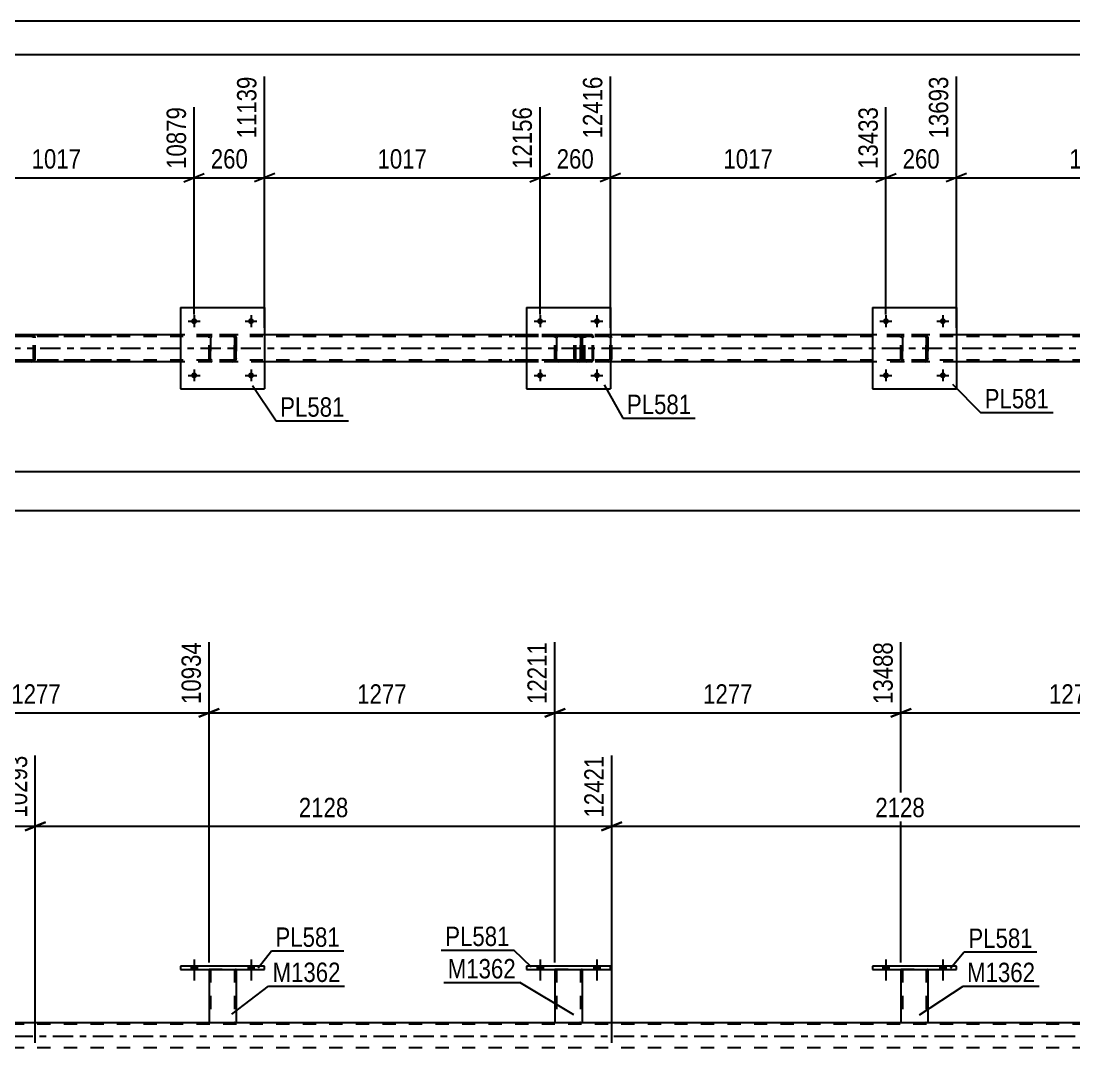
# Model space of a CAD drawing. Header units: millimetres. Extents: x 0 to 841, y 0 to 594.
# Drawn here: x 459.7 to 615.1, y 442.4 to 594 of the extents above; entities that cross this region are included whole.
import ezdxf

# ---------------------------------------------------------------- set-up
doc = ezdxf.new("R2010")
doc.units = ezdxf.units.MM
doc.linetypes.add('DXK_LINE_DOT2', pattern=[3.9198, 1.9599, -1.9599])
doc.linetypes.add('DXK_LINE_DOT3', pattern=[5.9187, 2.979, -0.9799, 0.9799, -0.9799])
doc.styles.add('Arial Narrow', font='ARIALN.TTF', dxfattribs={"height": 0.2})

# ---------------------------------------------------------------- blocks, each defined once
blk = doc.blocks.new('Unknown-103655217-1133 - 12577')
at = {"color": 5, "linetype": 'Continuous'}
for p, q in [((841, 594), (0, 594)), ((836, 589), (5, 589))]:
    blk.add_line(p, q, dxfattribs=at)
blk = doc.blocks.new('Bolt-103655217-2986 - 2877')
at = {"linetype": 'Continuous'}
for points in [[(485.65, 549.69, -1), (484.77, 549.69, -1)], [(494.05, 549.69, -1), (493.17, 549.69, -1)]]:
    blk.add_hatch(color=1, dxfattribs=at).paths.add_polyline_path(points)
at = {"color": 1, "linetype": 'Continuous'}
for p, q in [((485.21, 550.57), (485.21, 548.81)), ((493.61, 550.57), (493.61, 548.81)), ((484.33, 549.69), (486.09, 549.69)), ((492.73, 549.69), (494.49, 549.69))]:
    blk.add_line(p, q, dxfattribs=at)
blk = doc.blocks.new('Part-103655217-2922 - 2877')
at = {"color": 7, "linetype": 'DXK_LINE_DOT2'}
for p, q in [((542.67, 547.4), (542.63, 547.21)), ((542.89, 547.21), (542.91, 547.3)), ((542.91, 547.3), (542.97, 547.38)), ((543.15, 547.69), (542.95, 547.66)), ((542.97, 547.38), (543.05, 547.43)), ((543.05, 547.43), (543.15, 547.45)), ((558.14, 547.69), (543.15, 547.69)), ((558.14, 547.45), (543.15, 547.45)), ((546.58, 547.66), (546.38, 547.69)), ((546.38, 547.45), (546.48, 547.43)), ((546.48, 547.43), (546.56, 547.38)), ((546.56, 547.38), (546.62, 547.3)), ((546.62, 547.3), (546.64, 547.21)), ((546.86, 547.38), (546.85, 547.4)), ((546.89, 547.21), (546.86, 547.38)), ((542.63, 544.17), (542.63, 547.21)), ((542.89, 544.17), (542.89, 547.21)), ((546.64, 544.17), (546.64, 547.21)), ((546.89, 544.17), (546.89, 547.21)), ((542.63, 544.17), (542.67, 543.99)), ((542.91, 544.08), (542.89, 544.17)), ((542.97, 544), (542.91, 544.08)), ((542.95, 543.73), (543.15, 543.69)), ((543.05, 543.95), (542.97, 544)), ((543.15, 543.93), (543.05, 543.95)), ((558.14, 543.93), (543.15, 543.93)), ((558.14, 543.69), (543.15, 543.69)), ((546.48, 543.95), (546.38, 543.93)), ((546.38, 543.69), (546.58, 543.73)), ((546.56, 544), (546.48, 543.95)), ((546.62, 544.08), (546.56, 544)), ((546.64, 544.17), (546.62, 544.08)), ((546.85, 543.99), (546.89, 544.17))]:
    blk.add_line(p, q, dxfattribs=at)
for centre, start, end in [((543.13, 547.19), 110.7583, 155.68), ((546.4, 547.19), 24.32, 69.2417), ((543.13, 544.19), 204.32, 249.2417), ((546.4, 544.19), 290.7583, 335.68)]:
    blk.add_arc(centre, 0.496, start, end, dxfattribs=at)
blk = doc.blocks.new('Part-103655217-3042 - 2877')
at = {"color": 7, "linetype": 'DXK_LINE_DOT2'}
for p, q in [((589.57, 547.21), (589.61, 547.4)), ((589.61, 547.4), (589.57, 547.21)), ((589.81, 547.21), (589.83, 547.3)), ((589.81, 547.21), (589.83, 547.3)), ((589.88, 547.38), (589.83, 547.3)), ((589.87, 547.66), (590.05, 547.69)), ((590.05, 547.69), (589.87, 547.66)), ((589.96, 547.43), (589.88, 547.38)), ((590.05, 547.45), (589.96, 547.43)), ((593.09, 547.69), (590.05, 547.69)), ((593.09, 547.45), (590.05, 547.45)), ((593.09, 547.69), (593.27, 547.66)), ((593.27, 547.66), (593.09, 547.69)), ((593.18, 547.43), (593.09, 547.45)), ((593.26, 547.38), (593.18, 547.43)), ((593.26, 547.38), (593.31, 547.3)), ((593.31, 547.3), (593.33, 547.21)), ((593.33, 547.21), (593.31, 547.3)), ((593.53, 547.4), (593.57, 547.21)), ((593.57, 547.21), (593.53, 547.4)), ((589.57, 544.17), (589.57, 547.21)), ((589.57, 547.21), (589.57, 547.21)), ((589.57, 544.17), (589.57, 547.21)), ((589.81, 544.17), (589.81, 547.21)), ((589.81, 547.21), (589.81, 547.21)), ((589.81, 547.21), (589.81, 544.17)), ((593.33, 544.17), (593.33, 547.21)), ((593.33, 547.21), (593.33, 547.21)), ((593.33, 547.21), (593.33, 544.17)), ((593.57, 544.17), (593.57, 547.21)), ((593.57, 547.21), (593.57, 547.21)), ((593.57, 547.21), (593.57, 544.17)), ((589.57, 544.17), (589.57, 544.17)), ((589.61, 543.99), (589.57, 544.17)), ((589.57, 544.17), (589.61, 543.99)), ((589.81, 544.17), (589.81, 544.17)), ((589.83, 544.08), (589.81, 544.17)), ((589.83, 544.08), (589.81, 544.17)), ((589.88, 544), (589.83, 544.08)), ((590.05, 543.69), (589.87, 543.73)), ((589.87, 543.73), (590.05, 543.69)), ((589.96, 543.95), (589.88, 544)), ((590.05, 543.93), (589.96, 543.95)), ((593.09, 543.93), (590.05, 543.93)), ((593.09, 543.69), (590.05, 543.69)), ((593.18, 543.95), (593.09, 543.93)), ((593.27, 543.73), (593.09, 543.69)), ((593.09, 543.69), (593.27, 543.73)), ((593.26, 544), (593.18, 543.95)), ((593.31, 544.08), (593.26, 544)), ((593.33, 544.17), (593.31, 544.08)), ((593.31, 544.08), (593.33, 544.17)), ((593.33, 544.17), (593.33, 544.17)), ((593.57, 544.17), (593.53, 543.99)), ((593.53, 543.99), (593.57, 544.17)), ((593.57, 544.17), (593.57, 544.17))]:
    blk.add_line(p, q, dxfattribs=at)
at = {"color": 7, "linetype": 'DXK_LINE_DOT3'}
blk.add_line((591.57, 545.69), (591.57, 545.69), dxfattribs=at)
at = {"color": 7, "linetype": 'DXK_LINE_DOT2'}
for centre, start, end in [((590.05, 547.21), 112.5, 157.5), ((590.05, 547.21), 112.5, 157.5), ((593.09, 547.21), 22.5, 67.5), ((593.09, 547.21), 22.5, 67.5), ((590.05, 544.17), 202.5, 247.5), ((590.05, 544.17), 202.5, 247.5), ((593.09, 544.17), 292.5, 337.5), ((593.09, 544.17), 292.5, 337.5)]:
    blk.add_arc(centre, 0.48, start, end, dxfattribs=at)
blk = doc.blocks.new('Part-103655217-2914 - 2877')
at = {"color": 7, "linetype": 'DXK_LINE_DOT2'}
for p, q in [((750.16, 547.45), (107.37, 547.45)), ((750.16, 547.69), (125.65, 547.69)), ((495.61, 547.69), (483.21, 547.69)), ((546.69, 547.69), (534.29, 547.69)), ((597.77, 547.69), (585.37, 547.69)), ((750.16, 543.93), (107.37, 543.93)), ((495.61, 543.69), (483.21, 543.69)), ((546.69, 543.69), (534.29, 543.69)), ((597.77, 543.69), (585.37, 543.69))]:
    blk.add_line(p, q, dxfattribs=at)
at = {"color": 2, "linetype": 'Continuous'}
for p, q in [((483.21, 547.69), (444.53, 547.69)), ((534.29, 547.69), (495.61, 547.69)), ((585.37, 547.69), (546.69, 547.69)), ((636.45, 547.69), (597.77, 547.69)), ((483.21, 543.69), (444.53, 543.69)), ((534.29, 543.69), (495.61, 543.69)), ((585.37, 543.69), (546.69, 543.69)), ((636.45, 543.69), (597.77, 543.69))]:
    blk.add_line(p, q, dxfattribs=at)
at = {"color": 7, "linetype": 'DXK_LINE_DOT3'}
blk.add_line((107.37, 545.69), (750.16, 545.69), dxfattribs=at)
blk = doc.blocks.new('Part-103655217-2916 - 2877')
at = {"color": 7, "linetype": 'DXK_LINE_DOT2'}
for p, q in [((457.54, 547.38), (457.5, 547.21)), ((457.54, 547.4), (457.54, 547.38)), ((457.76, 547.21), (457.78, 547.3)), ((457.78, 547.3), (457.83, 547.38)), ((458.01, 547.69), (457.82, 547.66)), ((457.83, 547.38), (457.91, 547.43)), ((457.91, 547.43), (458.01, 547.45)), ((473, 547.69), (458.01, 547.69)), ((473, 547.45), (458.01, 547.45)), ((461.44, 547.66), (461.25, 547.69)), ((461.25, 547.45), (461.34, 547.43)), ((461.34, 547.43), (461.43, 547.38)), ((461.43, 547.38), (461.48, 547.3)), ((461.48, 547.3), (461.5, 547.21)), ((461.72, 547.38), (461.72, 547.4)), ((461.76, 547.21), (461.72, 547.38)), ((457.5, 544.17), (457.5, 547.21)), ((457.76, 544.17), (457.76, 547.21)), ((461.5, 544.17), (461.5, 547.21)), ((461.76, 544.17), (461.76, 547.21)), ((457.5, 544.17), (457.54, 543.99)), ((457.78, 544.08), (457.76, 544.17)), ((457.83, 544), (457.78, 544.08)), ((457.82, 543.73), (458.01, 543.69)), ((457.91, 543.95), (457.83, 544)), ((458.01, 543.93), (457.91, 543.95)), ((473, 543.93), (458.01, 543.93)), ((473, 543.69), (458.01, 543.69)), ((461.34, 543.95), (461.25, 543.93)), ((461.25, 543.69), (461.44, 543.73)), ((461.43, 544), (461.34, 543.95)), ((461.48, 544.08), (461.43, 544)), ((461.5, 544.17), (461.48, 544.08)), ((461.72, 543.99), (461.76, 544.17))]:
    blk.add_line(p, q, dxfattribs=at)
for centre, start, end in [((457.99, 547.19), 110.7583, 155.68), ((461.27, 547.19), 24.32, 69.2417), ((457.99, 544.19), 204.32, 249.2417), ((461.27, 544.19), 290.7583, 335.68)]:
    blk.add_arc(centre, 0.496, start, end, dxfattribs=at)
blk = doc.blocks.new('Part-103655217-2933 - 2877')
at = {"color": 7, "linetype": 'DXK_LINE_DOT2'}
for p, q in [((543.91, 547.69), (531.75, 547.69)), ((543.91, 547.45), (531.75, 547.45)), ((541.36, 547.4), (541.32, 547.21)), ((541.57, 547.21), (541.59, 547.3)), ((541.59, 547.3), (541.64, 547.38)), ((541.82, 547.69), (541.63, 547.66)), ((541.64, 547.38), (541.72, 547.43)), ((541.72, 547.43), (541.82, 547.45)), ((542.63, 547.45), (542.63, 547.69)), ((544.01, 547.66), (543.91, 547.69)), ((543.91, 547.45), (543.96, 547.43)), ((543.96, 547.43), (544.01, 547.38)), ((544.1, 547.55), (544.01, 547.66)), ((544.01, 547.38), (544.04, 547.3)), ((544.04, 547.3), (544.05, 547.21)), ((544.16, 547.4), (544.1, 547.55)), ((544.18, 547.21), (544.16, 547.4)), ((541.32, 544.17), (541.32, 547.21)), ((541.57, 544.17), (541.57, 547.21)), ((544.05, 544.17), (544.05, 547.21)), ((544.18, 544.17), (544.18, 547.21)), ((543.91, 543.93), (531.75, 543.93)), ((543.91, 543.69), (531.75, 543.69)), ((541.32, 544.17), (541.36, 543.99)), ((541.59, 544.08), (541.57, 544.17)), ((541.64, 544), (541.59, 544.08)), ((541.63, 543.73), (541.82, 543.69)), ((541.72, 543.95), (541.64, 544)), ((541.82, 543.93), (541.72, 543.95)), ((542.63, 543.69), (542.63, 543.93)), ((543.96, 543.95), (543.91, 543.93)), ((543.91, 543.69), (544.01, 543.73)), ((544.01, 544), (543.96, 543.95)), ((544.04, 544.08), (544.01, 544)), ((544.01, 543.73), (544.1, 543.83)), ((544.05, 544.17), (544.04, 544.08)), ((544.1, 543.83), (544.16, 543.99)), ((544.16, 543.99), (544.18, 544.17))]:
    blk.add_line(p, q, dxfattribs=at)
for centre, start, end in [((541.81, 547.2), 111.1941, 156.1506), ((541.81, 544.19), 203.8494, 248.8059)]:
    blk.add_arc(centre, 0.492, start, end, dxfattribs=at)
blk = doc.blocks.new('Bolt-103655217-2987 - 2877')
at = {"linetype": 'Continuous'}
for points in [[(485.65, 541.69, -1), (484.77, 541.69, -1)], [(494.05, 541.69, -1), (493.17, 541.69, -1)]]:
    blk.add_hatch(color=1, dxfattribs=at).paths.add_polyline_path(points)
at = {"color": 1, "linetype": 'Continuous'}
for p, q in [((484.33, 541.69), (486.09, 541.69)), ((485.21, 542.57), (485.21, 540.81)), ((492.73, 541.69), (494.49, 541.69)), ((493.61, 542.57), (493.61, 540.81))]:
    blk.add_line(p, q, dxfattribs=at)
blk = doc.blocks.new('Part-103655217-3010 - 2877')
at = {"color": 2, "linetype": 'Continuous'}
for p, q in [((534.29, 551.69), (534.29, 539.69)), ((534.29, 551.69), (546.69, 551.69)), ((546.69, 551.69), (546.69, 539.69)), ((534.29, 539.69), (546.69, 539.69))]:
    blk.add_line(p, q, dxfattribs=at)
blk = doc.blocks.new('Part-103655217-3011 - 2877')
at = {"color": 7, "linetype": 'DXK_LINE_DOT2'}
for p, q in [((538.49, 547.21), (538.53, 547.4)), ((538.53, 547.4), (538.49, 547.21)), ((538.73, 547.21), (538.75, 547.3)), ((538.73, 547.21), (538.75, 547.3)), ((538.8, 547.38), (538.75, 547.3)), ((538.79, 547.66), (538.97, 547.69)), ((538.97, 547.69), (538.79, 547.66)), ((538.88, 547.43), (538.8, 547.38)), ((538.97, 547.45), (538.88, 547.43)), ((542.01, 547.69), (538.97, 547.69)), ((542.01, 547.45), (538.97, 547.45)), ((542.01, 547.69), (542.19, 547.66)), ((542.19, 547.66), (542.01, 547.69)), ((542.1, 547.43), (542.01, 547.45)), ((542.18, 547.38), (542.1, 547.43)), ((542.18, 547.38), (542.23, 547.3)), ((542.23, 547.3), (542.25, 547.21)), ((542.25, 547.21), (542.23, 547.3)), ((542.45, 547.4), (542.49, 547.21)), ((542.49, 547.21), (542.45, 547.4)), ((538.49, 544.17), (538.49, 547.21)), ((538.49, 547.21), (538.49, 547.21)), ((538.49, 544.17), (538.49, 547.21)), ((538.73, 544.17), (538.73, 547.21)), ((538.73, 547.21), (538.73, 547.21)), ((538.73, 547.21), (538.73, 544.17)), ((542.25, 544.17), (542.25, 547.21)), ((542.25, 547.21), (542.25, 547.21)), ((542.25, 547.21), (542.25, 544.17)), ((542.49, 544.17), (542.49, 547.21)), ((542.49, 547.21), (542.49, 547.21)), ((542.49, 547.21), (542.49, 544.17)), ((538.49, 544.17), (538.49, 544.17)), ((538.53, 543.99), (538.49, 544.17)), ((538.49, 544.17), (538.53, 543.99)), ((538.73, 544.17), (538.73, 544.17)), ((538.75, 544.08), (538.73, 544.17)), ((538.75, 544.08), (538.73, 544.17)), ((538.8, 544), (538.75, 544.08)), ((538.97, 543.69), (538.79, 543.73)), ((538.79, 543.73), (538.97, 543.69)), ((538.88, 543.95), (538.8, 544)), ((538.97, 543.93), (538.88, 543.95)), ((542.01, 543.93), (538.97, 543.93)), ((542.01, 543.69), (538.97, 543.69)), ((542.1, 543.95), (542.01, 543.93)), ((542.19, 543.73), (542.01, 543.69)), ((542.01, 543.69), (542.19, 543.73)), ((542.18, 544), (542.1, 543.95)), ((542.23, 544.08), (542.18, 544)), ((542.25, 544.17), (542.23, 544.08)), ((542.23, 544.08), (542.25, 544.17)), ((542.25, 544.17), (542.25, 544.17)), ((542.49, 544.17), (542.45, 543.99)), ((542.45, 543.99), (542.49, 544.17)), ((542.49, 544.17), (542.49, 544.17))]:
    blk.add_line(p, q, dxfattribs=at)
at = {"color": 7, "linetype": 'DXK_LINE_DOT3'}
blk.add_line((540.49, 545.69), (540.49, 545.69), dxfattribs=at)
at = {"color": 7, "linetype": 'DXK_LINE_DOT2'}
for centre, start, end in [((538.97, 547.21), 112.5, 157.5), ((538.97, 547.21), 112.5, 157.5), ((542.01, 547.21), 22.5, 67.5), ((542.01, 547.21), 22.5, 67.5), ((538.97, 544.17), 202.5, 247.5), ((538.97, 544.17), 202.5, 247.5), ((542.01, 544.17), 292.5, 337.5), ((542.01, 544.17), 292.5, 337.5)]:
    blk.add_arc(centre, 0.48, start, end, dxfattribs=at)
blk = doc.blocks.new('Part-103655217-3016 - 2877')
at = {"color": 2, "linetype": 'Continuous'}
for p, q in [((483.21, 551.69), (483.21, 539.69)), ((483.21, 551.69), (495.61, 551.69)), ((495.61, 551.69), (495.61, 539.69)), ((483.21, 539.69), (495.61, 539.69))]:
    blk.add_line(p, q, dxfattribs=at)
blk = doc.blocks.new('Part-103655217-3017 - 2877')
at = {"color": 7, "linetype": 'DXK_LINE_DOT2'}
for p, q in [((487.41, 547.21), (487.45, 547.4)), ((487.45, 547.4), (487.41, 547.21)), ((487.65, 547.21), (487.67, 547.3)), ((487.65, 547.21), (487.67, 547.3)), ((487.72, 547.38), (487.67, 547.3)), ((487.71, 547.66), (487.89, 547.69)), ((487.89, 547.69), (487.71, 547.66)), ((487.8, 547.43), (487.72, 547.38)), ((487.89, 547.45), (487.8, 547.43)), ((490.93, 547.69), (487.89, 547.69)), ((490.93, 547.45), (487.89, 547.45)), ((490.93, 547.69), (491.11, 547.66)), ((491.11, 547.66), (490.93, 547.69)), ((491.02, 547.43), (490.93, 547.45)), ((491.1, 547.38), (491.02, 547.43)), ((491.1, 547.38), (491.15, 547.3)), ((491.15, 547.3), (491.17, 547.21)), ((491.17, 547.21), (491.15, 547.3)), ((491.37, 547.4), (491.41, 547.21)), ((491.41, 547.21), (491.37, 547.4)), ((487.41, 544.17), (487.41, 547.21)), ((487.41, 547.21), (487.41, 547.21)), ((487.41, 544.17), (487.41, 547.21)), ((487.65, 544.17), (487.65, 547.21)), ((487.65, 547.21), (487.65, 547.21)), ((487.65, 547.21), (487.65, 544.17)), ((491.17, 544.17), (491.17, 547.21)), ((491.17, 547.21), (491.17, 547.21)), ((491.17, 547.21), (491.17, 544.17)), ((491.41, 544.17), (491.41, 547.21)), ((491.41, 547.21), (491.41, 547.21)), ((491.41, 547.21), (491.41, 544.17)), ((487.41, 544.17), (487.41, 544.17)), ((487.45, 543.99), (487.41, 544.17)), ((487.41, 544.17), (487.45, 543.99)), ((487.65, 544.17), (487.65, 544.17)), ((487.67, 544.08), (487.65, 544.17)), ((487.67, 544.08), (487.65, 544.17)), ((487.72, 544), (487.67, 544.08)), ((487.89, 543.69), (487.71, 543.73)), ((487.71, 543.73), (487.89, 543.69)), ((487.8, 543.95), (487.72, 544)), ((487.89, 543.93), (487.8, 543.95)), ((490.93, 543.93), (487.89, 543.93)), ((490.93, 543.69), (487.89, 543.69)), ((491.02, 543.95), (490.93, 543.93)), ((491.11, 543.73), (490.93, 543.69)), ((490.93, 543.69), (491.11, 543.73)), ((491.1, 544), (491.02, 543.95)), ((491.15, 544.08), (491.1, 544)), ((491.17, 544.17), (491.15, 544.08)), ((491.15, 544.08), (491.17, 544.17)), ((491.17, 544.17), (491.17, 544.17)), ((491.41, 544.17), (491.37, 543.99)), ((491.37, 543.99), (491.41, 544.17)), ((491.41, 544.17), (491.41, 544.17))]:
    blk.add_line(p, q, dxfattribs=at)
at = {"color": 7, "linetype": 'DXK_LINE_DOT3'}
blk.add_line((489.41, 545.69), (489.41, 545.69), dxfattribs=at)
at = {"color": 7, "linetype": 'DXK_LINE_DOT2'}
for centre, start, end in [((487.89, 547.21), 112.5, 157.5), ((487.89, 547.21), 112.5, 157.5), ((490.93, 547.21), 22.5, 67.5), ((490.93, 547.21), 22.5, 67.5), ((487.89, 544.17), 202.5, 247.5), ((487.89, 544.17), 202.5, 247.5), ((490.93, 544.17), 292.5, 337.5), ((490.93, 544.17), 292.5, 337.5)]:
    blk.add_arc(centre, 0.48, start, end, dxfattribs=at)
blk = doc.blocks.new('Part-103655217-3041 - 2877')
at = {"color": 2, "linetype": 'Continuous'}
for p, q in [((585.37, 551.69), (585.37, 539.69)), ((585.37, 551.69), (597.77, 551.69)), ((597.77, 551.69), (597.77, 539.69)), ((585.37, 539.69), (597.77, 539.69))]:
    blk.add_line(p, q, dxfattribs=at)
blk = doc.blocks.new('Bolt-103655217-3081 - 2877')
at = {"linetype": 'Continuous'}
for points in [[(587.81, 549.69, -1), (586.93, 549.69, -1)], [(596.21, 549.69, -1), (595.33, 549.69, -1)]]:
    blk.add_hatch(color=1, dxfattribs=at).paths.add_polyline_path(points)
at = {"color": 1, "linetype": 'Continuous'}
for p, q in [((587.37, 550.57), (587.37, 548.81)), ((595.77, 550.57), (595.77, 548.81)), ((586.49, 549.69), (588.25, 549.69)), ((594.89, 549.69), (596.65, 549.69))]:
    blk.add_line(p, q, dxfattribs=at)
blk = doc.blocks.new('Bolt-103655217-3082 - 2877')
at = {"linetype": 'Continuous'}
for points in [[(587.81, 541.69, -1), (586.93, 541.69, -1)], [(596.21, 541.69, -1), (595.33, 541.69, -1)]]:
    blk.add_hatch(color=1, dxfattribs=at).paths.add_polyline_path(points)
at = {"color": 1, "linetype": 'Continuous'}
for p, q in [((586.49, 541.69), (588.25, 541.69)), ((587.37, 542.57), (587.37, 540.81)), ((594.89, 541.69), (596.65, 541.69)), ((595.77, 542.57), (595.77, 540.81))]:
    blk.add_line(p, q, dxfattribs=at)
blk = doc.blocks.new('Bolt-103655217-3083 - 2877')
at = {"linetype": 'Continuous'}
for points in [[(536.73, 549.69, -1), (535.85, 549.69, -1)], [(545.13, 549.69, -1), (544.25, 549.69, -1)]]:
    blk.add_hatch(color=1, dxfattribs=at).paths.add_polyline_path(points)
at = {"color": 1, "linetype": 'Continuous'}
for p, q in [((536.29, 550.57), (536.29, 548.81)), ((544.69, 550.57), (544.69, 548.81)), ((535.41, 549.69), (537.17, 549.69)), ((543.81, 549.69), (545.57, 549.69))]:
    blk.add_line(p, q, dxfattribs=at)
blk = doc.blocks.new('Bolt-103655217-3084 - 2877')
at = {"linetype": 'Continuous'}
for points in [[(536.73, 541.69, -1), (535.85, 541.69, -1)], [(545.13, 541.69, -1), (544.25, 541.69, -1)]]:
    blk.add_hatch(color=1, dxfattribs=at).paths.add_polyline_path(points)
at = {"color": 1, "linetype": 'Continuous'}
for p, q in [((535.41, 541.69), (537.17, 541.69)), ((536.29, 542.57), (536.29, 540.81)), ((543.81, 541.69), (545.57, 541.69)), ((544.69, 542.57), (544.69, 540.81))]:
    blk.add_line(p, q, dxfattribs=at)
blk = doc.blocks.new('Bolt-103655217-3781 - 3748')
at = {"linetype": 'Continuous'}
for points in [[(484.77, 453.99), (485.65, 453.99), (485.65, 454.47), (484.77, 454.47)], [(493.17, 453.99), (494.05, 453.99), (494.05, 454.47), (493.17, 454.47)]]:
    blk.add_hatch(color=1, dxfattribs=at).paths.add_polyline_path(points)
at = {"color": 1, "linetype": 'Continuous'}
for p, q in [((484.77, 454.47), (484.77, 453.99)), ((485.21, 455.47), (485.21, 452.35)), ((485.65, 454.47), (485.65, 453.99)), ((493.17, 454.47), (493.17, 453.99)), ((493.61, 455.47), (493.61, 452.35)), ((494.05, 454.47), (494.05, 453.99))]:
    blk.add_line(p, q, dxfattribs=at)
blk = doc.blocks.new('Bolt-103655217-3762 - 3748')
at = {"linetype": 'Continuous'}
for points in [[(535.85, 453.99), (536.73, 453.99), (536.73, 454.47), (535.85, 454.47)], [(544.25, 453.99), (545.13, 453.99), (545.13, 454.47), (544.25, 454.47)]]:
    blk.add_hatch(color=1, dxfattribs=at).paths.add_polyline_path(points)
at = {"color": 1, "linetype": 'Continuous'}
for p, q in [((535.85, 454.47), (535.85, 453.99)), ((536.29, 455.47), (536.29, 452.35)), ((536.73, 454.47), (536.73, 453.99)), ((544.25, 454.47), (544.25, 453.99)), ((544.69, 455.47), (544.69, 452.35)), ((545.13, 454.47), (545.13, 453.99))]:
    blk.add_line(p, q, dxfattribs=at)
blk = doc.blocks.new('Bolt-103655217-3763 - 3748')
at = {"linetype": 'Continuous'}
for points in [[(586.93, 453.99), (587.81, 453.99), (587.81, 454.47), (586.93, 454.47)], [(595.33, 453.99), (596.21, 453.99), (596.21, 454.47), (595.33, 454.47)]]:
    blk.add_hatch(color=1, dxfattribs=at).paths.add_polyline_path(points)
at = {"color": 1, "linetype": 'Continuous'}
for p, q in [((586.93, 454.47), (586.93, 453.99)), ((587.37, 455.47), (587.37, 452.35)), ((587.81, 454.47), (587.81, 453.99)), ((595.33, 454.47), (595.33, 453.99)), ((595.77, 455.47), (595.77, 452.35)), ((596.21, 454.47), (596.21, 453.99))]:
    blk.add_line(p, q, dxfattribs=at)
blk = doc.blocks.new('Bolt-103655217-3764 - 3748')
at = {"linetype": 'Continuous'}
for points in [[(586.93, 453.99), (587.81, 453.99), (587.81, 454.47), (586.93, 454.47)], [(595.33, 453.99), (596.21, 453.99), (596.21, 454.47), (595.33, 454.47)]]:
    blk.add_hatch(color=1, dxfattribs=at).paths.add_polyline_path(points)
at = {"color": 1, "linetype": 'Continuous'}
for p, q in [((586.93, 454.47), (586.93, 453.99)), ((587.37, 455.47), (587.37, 452.35)), ((587.81, 454.47), (587.81, 453.99)), ((595.33, 454.47), (595.33, 453.99)), ((595.77, 455.47), (595.77, 452.35)), ((596.21, 454.47), (596.21, 453.99))]:
    blk.add_line(p, q, dxfattribs=at)
blk = doc.blocks.new('Part-103655217-3855 - 3748')
at = {"color": 7, "linetype": 'DXK_LINE_DOT2'}
for p, q in [((538.49, 454), (542.49, 454)), ((538.49, 453.99), (538.49, 454)), ((538.49, 454), (538.49, 453.99)), ((538.73, 454), (538.73, 446.15)), ((542.25, 454), (542.25, 446.15)), ((542.49, 454), (542.49, 453.99)), ((542.49, 453.99), (542.49, 454)), ((542.23, 446.15), (542.19, 446.15)), ((542.19, 446.15), (542.23, 446.15)), ((542.25, 446.15), (542.23, 446.15)), ((542.23, 446.15), (542.25, 446.15))]:
    blk.add_line(p, q, dxfattribs=at)
at = {"color": 2, "linetype": 'Continuous'}
for p, q in [((538.49, 453.99), (538.49, 446.15)), ((542.49, 453.99), (542.49, 446.15)), ((538.49, 446.15), (542.49, 446.15))]:
    blk.add_line(p, q, dxfattribs=at)
blk = doc.blocks.new('Bolt-103655217-3782 - 3748')
at = {"linetype": 'Continuous'}
for points in [[(484.77, 453.99), (485.65, 453.99), (485.65, 454.47), (484.77, 454.47)], [(493.17, 453.99), (494.05, 453.99), (494.05, 454.47), (493.17, 454.47)]]:
    blk.add_hatch(color=1, dxfattribs=at).paths.add_polyline_path(points)
at = {"color": 1, "linetype": 'Continuous'}
for p, q in [((484.77, 454.47), (484.77, 453.99)), ((485.21, 455.47), (485.21, 452.35)), ((485.65, 454.47), (485.65, 453.99)), ((493.17, 454.47), (493.17, 453.99)), ((493.61, 455.47), (493.61, 452.35)), ((494.05, 454.47), (494.05, 453.99))]:
    blk.add_line(p, q, dxfattribs=at)
blk = doc.blocks.new('Bolt-103655217-3783 - 3748')
at = {"linetype": 'Continuous'}
for points in [[(535.85, 453.99), (536.73, 453.99), (536.73, 454.47), (535.85, 454.47)], [(544.25, 453.99), (545.13, 453.99), (545.13, 454.47), (544.25, 454.47)]]:
    blk.add_hatch(color=1, dxfattribs=at).paths.add_polyline_path(points)
at = {"color": 1, "linetype": 'Continuous'}
for p, q in [((535.85, 454.47), (535.85, 453.99)), ((536.29, 455.47), (536.29, 452.35)), ((536.73, 454.47), (536.73, 453.99)), ((544.25, 454.47), (544.25, 453.99)), ((544.69, 455.47), (544.69, 452.35)), ((545.13, 454.47), (545.13, 453.99))]:
    blk.add_line(p, q, dxfattribs=at)
blk = doc.blocks.new('Part-103655217-3860 - 3748')
at = {"color": 2, "linetype": 'Continuous'}
for p, q in [((534.29, 454.47), (534.29, 453.99)), ((546.69, 454.47), (534.29, 454.47)), ((546.69, 453.99), (546.69, 454.47)), ((534.29, 453.99), (546.69, 453.99))]:
    blk.add_line(p, q, dxfattribs=at)
blk = doc.blocks.new('Part-103655217-3912 - 3748')
at = {"color": 7, "linetype": 'DXK_LINE_DOT2'}
for p, q in [((487.41, 454), (491.41, 454)), ((487.41, 453.99), (487.41, 454)), ((487.41, 454), (487.41, 453.99)), ((487.65, 454), (487.65, 446.15)), ((491.17, 454), (491.17, 446.15)), ((491.41, 454), (491.41, 453.99)), ((491.41, 453.99), (491.41, 454)), ((491.15, 446.15), (491.11, 446.15)), ((491.11, 446.15), (491.15, 446.15)), ((491.17, 446.15), (491.15, 446.15)), ((491.15, 446.15), (491.17, 446.15))]:
    blk.add_line(p, q, dxfattribs=at)
at = {"color": 2, "linetype": 'Continuous'}
for p, q in [((487.41, 453.99), (487.41, 446.15)), ((491.41, 453.99), (491.41, 446.15)), ((487.41, 446.15), (491.41, 446.15))]:
    blk.add_line(p, q, dxfattribs=at)
blk = doc.blocks.new('Part-103655217-3870 - 3748')
at = {"color": 7, "linetype": 'DXK_LINE_DOT2'}
for p, q in [((589.57, 454), (593.57, 454)), ((589.57, 453.99), (589.57, 454)), ((589.57, 454), (589.57, 453.99)), ((589.81, 454), (589.81, 446.15)), ((593.33, 454), (593.33, 446.15)), ((593.57, 454), (593.57, 453.99)), ((593.57, 453.99), (593.57, 454)), ((593.31, 446.15), (593.27, 446.15)), ((593.27, 446.15), (593.31, 446.15)), ((593.33, 446.15), (593.31, 446.15)), ((593.31, 446.15), (593.33, 446.15))]:
    blk.add_line(p, q, dxfattribs=at)
at = {"color": 2, "linetype": 'Continuous'}
for p, q in [((589.57, 453.99), (589.57, 446.15)), ((593.57, 453.99), (593.57, 446.15)), ((589.57, 446.15), (593.57, 446.15))]:
    blk.add_line(p, q, dxfattribs=at)
blk = doc.blocks.new('Part-103655217-3875 - 3748')
at = {"color": 2, "linetype": 'Continuous'}
for p, q in [((585.37, 454.47), (585.37, 453.99)), ((597.77, 454.47), (585.37, 454.47)), ((597.77, 453.99), (597.77, 454.47)), ((585.37, 453.99), (597.77, 453.99))]:
    blk.add_line(p, q, dxfattribs=at)
blk = doc.blocks.new('Part-103655217-3917 - 3748')
at = {"color": 2, "linetype": 'Continuous'}
for p, q in [((483.21, 454.47), (483.21, 453.99)), ((495.61, 454.47), (483.21, 454.47)), ((495.61, 453.99), (495.61, 454.47)), ((483.21, 453.99), (495.61, 453.99))]:
    blk.add_line(p, q, dxfattribs=at)
blk = doc.blocks.new('Part-103655217-3988 - 3748')
at = {"color": 2, "linetype": 'Continuous'}
blk.add_line((50.04, 446.15), (750.16, 446.15), dxfattribs=at)
at = {"color": 7, "linetype": 'DXK_LINE_DOT2'}
for p, q in [((750.16, 445.91), (50.04, 445.91)), ((750.16, 442.39), (50.04, 442.39))]:
    blk.add_line(p, q, dxfattribs=at)
at = {"color": 7, "linetype": 'DXK_LINE_DOT3'}
blk.add_line((50.04, 444.15), (750.16, 444.15), dxfattribs=at)
blk = doc.blocks.new('StraightDimension-103655217-3286 - 2877')
at = {"color": 7, "linetype": 'Continuous'}
for p, q in [((444.53, 548.69), (444.53, 583.98)), ((485.21, 550.69), (485.21, 581.31)), ((446.03, 571.47), (443.03, 570.27)), ((444.53, 570.87), (485.21, 570.87)), ((483.71, 570.27), (486.71, 571.47))]:
    blk.add_line(p, q, dxfattribs=at)
at = {"color": 0, "linetype": 'Continuous'}
blk.add_wipeout([(484.61, 581.91), (480.41, 581.91), (480.41, 571.57), (484.61, 571.57)], dxfattribs=at)
at = {"color": 0}
blk.add_wipeout([(469.12, 571.62), (469.12, 575.82), (460.61, 575.82), (460.61, 571.62)], dxfattribs=at)
at = {"color": 3, "linetype": 'Continuous', "style": 'Arial Narrow'}
blk.add_text('10879', height=2.863, rotation=90.0002, dxfattribs=at).set_placement((484.01, 572.17))
at = {"color": 3, "style": 'Arial Narrow'}
blk.add_text('1017', height=2.863, dxfattribs=at).set_placement((461.21, 572.22))
blk = doc.blocks.new('StraightDimension-103655217-7975 - 2877')
at = {"color": 7, "linetype": 'Continuous'}
blk.add_line((65.45, 527.51), (750.16, 527.51), dxfattribs=at)
blk = doc.blocks.new('StraightDimension-103655217-3250 - 2877')
at = {"color": 7, "linetype": 'Continuous'}
for p, q in [((495.61, 548.69), (495.61, 585.81)), ((536.29, 550.69), (536.29, 581.31)), ((497.11, 571.47), (494.11, 570.27)), ((495.61, 570.87), (536.29, 570.87)), ((534.79, 570.27), (537.79, 571.47))]:
    blk.add_line(p, q, dxfattribs=at)
at = {"color": 0, "linetype": 'Continuous'}
blk.add_wipeout([(535.69, 581.91), (531.49, 581.91), (531.49, 571.57), (535.69, 571.57)], dxfattribs=at)
at = {"color": 0}
blk.add_wipeout([(520.21, 571.62), (520.21, 575.82), (511.69, 575.82), (511.69, 571.62)], dxfattribs=at)
at = {"color": 3, "linetype": 'Continuous', "style": 'Arial Narrow'}
blk.add_text('12156', height=2.863, rotation=90.0002, dxfattribs=at).set_placement((535.09, 572.17))
at = {"color": 3, "style": 'Arial Narrow'}
blk.add_text('1017', height=2.863, dxfattribs=at).set_placement((512.29, 572.22))
blk = doc.blocks.new('StraightDimension-103655217-3178 - 2877')
at = {"color": 7, "linetype": 'Continuous'}
for p, q in [((597.77, 548.69), (597.77, 585.81)), ((638.45, 550.69), (638.45, 581.31)), ((599.27, 571.47), (596.27, 570.27)), ((597.77, 570.87), (638.45, 570.87)), ((636.95, 570.27), (639.95, 571.47))]:
    blk.add_line(p, q, dxfattribs=at)
at = {"color": 0, "linetype": 'Continuous'}
blk.add_wipeout([(637.85, 581.91), (633.65, 581.91), (633.65, 571.57), (637.85, 571.57)], dxfattribs=at)
at = {"color": 0}
blk.add_wipeout([(622.37, 571.62), (622.37, 575.82), (613.85, 575.82), (613.85, 571.62)], dxfattribs=at)
at = {"color": 3, "linetype": 'Continuous', "style": 'Arial Narrow'}
blk.add_text('14710', height=2.863, rotation=90.0002, dxfattribs=at).set_placement((637.25, 572.17))
at = {"color": 3, "style": 'Arial Narrow'}
blk.add_text('1017', height=2.863, dxfattribs=at).set_placement((614.45, 572.22))
blk = doc.blocks.new('StraightDimension-103655217-3196 - 2877')
at = {"color": 7, "linetype": 'Continuous'}
for p, q in [((597.77, 548.69), (597.77, 585.81)), ((587.37, 550.69), (587.37, 581.31)), ((585.87, 570.27), (588.87, 571.47)), ((587.37, 570.87), (597.77, 570.87)), ((599.27, 571.47), (596.27, 570.27))]:
    blk.add_line(p, q, dxfattribs=at)
at = {"color": 0}
blk.add_wipeout([(595.91, 571.62), (595.91, 575.82), (589.23, 575.82), (589.23, 571.62)], dxfattribs=at)
at = {"color": 3, "style": 'Arial Narrow'}
blk.add_text('260', height=2.863, dxfattribs=at).set_placement((589.83, 572.22))
at = {"color": 0, "linetype": 'Continuous'}
blk.add_wipeout([(597.17, 586.41), (592.97, 586.41), (592.97, 576.07), (597.17, 576.07)], dxfattribs=at)
at = {"color": 3, "linetype": 'Continuous', "style": 'Arial Narrow'}
blk.add_text('13693', height=2.863, rotation=90.0002, dxfattribs=at).set_placement((596.57, 576.67))
blk = doc.blocks.new('StraightDimension-103655217-3214 - 2877')
at = {"color": 7, "linetype": 'Continuous'}
for p, q in [((546.69, 548.69), (546.69, 585.81)), ((587.37, 550.69), (587.37, 581.31)), ((548.19, 571.47), (545.19, 570.27)), ((546.69, 570.87), (587.37, 570.87)), ((585.87, 570.27), (588.87, 571.47))]:
    blk.add_line(p, q, dxfattribs=at)
at = {"color": 0, "linetype": 'Continuous'}
blk.add_wipeout([(586.77, 581.91), (582.57, 581.91), (582.57, 571.57), (586.77, 571.57)], dxfattribs=at)
at = {"color": 0}
blk.add_wipeout([(571.29, 571.62), (571.29, 575.82), (562.77, 575.82), (562.77, 571.62)], dxfattribs=at)
at = {"color": 3, "linetype": 'Continuous', "style": 'Arial Narrow'}
blk.add_text('13433', height=2.863, rotation=90.0002, dxfattribs=at).set_placement((586.17, 572.17))
at = {"color": 3, "style": 'Arial Narrow'}
blk.add_text('1017', height=2.863, dxfattribs=at).set_placement((563.37, 572.22))
blk = doc.blocks.new('StraightDimension-103655217-3232 - 2877')
at = {"color": 7, "linetype": 'Continuous'}
for p, q in [((546.69, 548.69), (546.69, 585.81)), ((536.29, 550.69), (536.29, 581.31)), ((534.79, 570.27), (537.79, 571.47)), ((536.29, 570.87), (546.69, 570.87)), ((548.19, 571.47), (545.19, 570.27))]:
    blk.add_line(p, q, dxfattribs=at)
at = {"color": 0}
blk.add_wipeout([(544.83, 571.62), (544.83, 575.82), (538.15, 575.82), (538.15, 571.62)], dxfattribs=at)
at = {"color": 3, "style": 'Arial Narrow'}
blk.add_text('260', height=2.863, dxfattribs=at).set_placement((538.75, 572.22))
at = {"color": 0, "linetype": 'Continuous'}
blk.add_wipeout([(546.09, 586.41), (541.89, 586.41), (541.89, 576.07), (546.09, 576.07)], dxfattribs=at)
at = {"color": 3, "linetype": 'Continuous', "style": 'Arial Narrow'}
blk.add_text('12416', height=2.863, rotation=90.0002, dxfattribs=at).set_placement((545.49, 576.67))
blk = doc.blocks.new('StraightDimension-103655217-3268 - 2877')
at = {"color": 7, "linetype": 'Continuous'}
for p, q in [((495.61, 548.69), (495.61, 585.81)), ((485.21, 550.69), (485.21, 581.31)), ((483.71, 570.27), (486.71, 571.47)), ((485.21, 570.87), (495.61, 570.87)), ((497.11, 571.47), (494.11, 570.27))]:
    blk.add_line(p, q, dxfattribs=at)
at = {"color": 0}
blk.add_wipeout([(493.75, 571.62), (493.75, 575.82), (487.07, 575.82), (487.07, 571.62)], dxfattribs=at)
at = {"color": 3, "style": 'Arial Narrow'}
blk.add_text('260', height=2.863, dxfattribs=at).set_placement((487.67, 572.22))
at = {"color": 0, "linetype": 'Continuous'}
blk.add_wipeout([(495.01, 586.41), (490.81, 586.41), (490.81, 576.07), (495.01, 576.07)], dxfattribs=at)
at = {"color": 3, "linetype": 'Continuous', "style": 'Arial Narrow'}
blk.add_text('11139', height=2.863, rotation=90.0002, dxfattribs=at).set_placement((494.41, 576.67))
blk = doc.blocks.new('StraightDimension-103655217-3628 - 2877')
at = {"color": 7, "linetype": 'Continuous'}
blk.add_line((64.81, 521.72), (750.8, 521.72), dxfattribs=at)
blk = doc.blocks.new('StraightDimension-103655217-8912 - 3748')
at = {"color": 7, "linetype": 'Continuous'}
for p, q in [((487.41, 455), (487.41, 502.31)), ((538.49, 455), (538.49, 502.31)), ((488.91, 492.47), (485.91, 491.27)), ((487.41, 491.87), (538.49, 491.87)), ((536.99, 491.27), (539.99, 492.47))]:
    blk.add_line(p, q, dxfattribs=at)
at = {"color": 0, "linetype": 'Continuous'}
blk.add_wipeout([(537.89, 502.91), (533.69, 502.91), (533.69, 492.57), (537.89, 492.57)], dxfattribs=at)
at = {"color": 0}
blk.add_wipeout([(517.21, 492.62), (517.21, 496.82), (508.69, 496.82), (508.69, 492.62)], dxfattribs=at)
at = {"color": 3, "linetype": 'Continuous', "style": 'Arial Narrow'}
blk.add_text('12211', height=2.863, rotation=90.0002, dxfattribs=at).set_placement((537.29, 493.17))
at = {"color": 3, "style": 'Arial Narrow'}
blk.add_text('1277', height=2.863, dxfattribs=at).set_placement((509.29, 493.22))
blk = doc.blocks.new('StraightDimension-103655217-8913 - 3748')
at = {"color": 7, "linetype": 'Continuous'}
for p, q in [((487.41, 455), (487.41, 502.31)), ((436.33, 455), (436.33, 500.48)), ((437.83, 492.47), (434.83, 491.27)), ((436.33, 491.87), (487.41, 491.87)), ((485.91, 491.27), (488.91, 492.47))]:
    blk.add_line(p, q, dxfattribs=at)
at = {"color": 0, "linetype": 'Continuous'}
blk.add_wipeout([(486.81, 502.91), (482.61, 502.91), (482.61, 492.57), (486.81, 492.57)], dxfattribs=at)
at = {"color": 0}
blk.add_wipeout([(466.12, 492.62), (466.12, 496.82), (457.61, 496.82), (457.61, 492.62)], dxfattribs=at)
at = {"color": 3, "linetype": 'Continuous', "style": 'Arial Narrow'}
blk.add_text('10934', height=2.863, rotation=90.0002, dxfattribs=at).set_placement((486.21, 493.17))
at = {"color": 3, "style": 'Arial Narrow'}
blk.add_text('1277', height=2.863, dxfattribs=at).set_placement((458.21, 493.22))
blk = doc.blocks.new('StraightDimension-103655217-8911 - 3748')
at = {"color": 7, "linetype": 'Continuous'}
for p, q in [((538.49, 455), (538.49, 502.31)), ((589.57, 455), (589.57, 502.31)), ((539.99, 492.47), (536.99, 491.27)), ((538.49, 491.87), (589.57, 491.87)), ((588.07, 491.27), (591.07, 492.47))]:
    blk.add_line(p, q, dxfattribs=at)
at = {"color": 0, "linetype": 'Continuous'}
blk.add_wipeout([(588.97, 502.91), (584.77, 502.91), (584.77, 492.57), (588.97, 492.57)], dxfattribs=at)
at = {"color": 0}
blk.add_wipeout([(568.29, 492.62), (568.29, 496.82), (559.77, 496.82), (559.77, 492.62)], dxfattribs=at)
at = {"color": 3, "linetype": 'Continuous', "style": 'Arial Narrow'}
blk.add_text('13488', height=2.863, rotation=90.0002, dxfattribs=at).set_placement((588.37, 493.17))
at = {"color": 3, "style": 'Arial Narrow'}
blk.add_text('1277', height=2.863, dxfattribs=at).set_placement((560.37, 493.22))
blk = doc.blocks.new('StraightDimension-103655217-8910 - 3748')
at = {"color": 7, "linetype": 'Continuous'}
for p, q in [((589.57, 455), (589.57, 502.31)), ((640.65, 455), (640.65, 502.31)), ((591.07, 492.47), (588.07, 491.27)), ((589.57, 491.87), (640.65, 491.87)), ((639.15, 491.27), (642.15, 492.47))]:
    blk.add_line(p, q, dxfattribs=at)
at = {"color": 0, "linetype": 'Continuous'}
blk.add_wipeout([(640.05, 502.91), (635.85, 502.91), (635.85, 492.57), (640.05, 492.57)], dxfattribs=at)
at = {"color": 0}
blk.add_wipeout([(619.37, 492.62), (619.37, 496.82), (610.85, 496.82), (610.85, 492.62)], dxfattribs=at)
at = {"color": 3, "linetype": 'Continuous', "style": 'Arial Narrow'}
blk.add_text('14765', height=2.863, rotation=90.0002, dxfattribs=at).set_placement((639.45, 493.17))
at = {"color": 3, "style": 'Arial Narrow'}
blk.add_text('1277', height=2.863, dxfattribs=at).set_placement((611.45, 493.22))
blk = doc.blocks.new('StraightDimension-103655217-10933 - 3748')
at = {"color": 7, "linetype": 'Continuous'}
for p, q in [((546.89, 443.16), (546.89, 485.55)), ((632.03, 443.15), (632.03, 485.55)), ((548.39, 475.71), (545.39, 474.51)), ((546.89, 475.11), (632.03, 475.11)), ((630.53, 474.51), (633.53, 475.71))]:
    blk.add_line(p, q, dxfattribs=at)
at = {"color": 0, "linetype": 'Continuous'}
blk.add_wipeout([(631.43, 486.15), (627.23, 486.15), (627.23, 475.81), (631.43, 475.81)], dxfattribs=at)
at = {"color": 0}
blk.add_wipeout([(593.72, 475.86), (593.72, 480.06), (585.2, 480.06), (585.2, 475.86)], dxfattribs=at)
at = {"color": 3, "linetype": 'Continuous', "style": 'Arial Narrow'}
blk.add_text('14550', height=2.863, rotation=90.0002, dxfattribs=at).set_placement((630.83, 476.41))
at = {"color": 3, "style": 'Arial Narrow'}
blk.add_text('2128', height=2.863, dxfattribs=at).set_placement((585.8, 476.46))
blk = doc.blocks.new('StraightDimension-103655217-10934 - 3748')
at = {"color": 7, "linetype": 'Continuous'}
for p, q in [((461.76, 443.16), (461.76, 485.55)), ((546.89, 443.16), (546.89, 485.55)), ((463.26, 475.71), (460.26, 474.51)), ((461.76, 475.11), (546.89, 475.11)), ((545.39, 474.51), (548.39, 475.71))]:
    blk.add_line(p, q, dxfattribs=at)
at = {"color": 0, "linetype": 'Continuous'}
blk.add_wipeout([(546.29, 486.15), (542.09, 486.15), (542.09, 475.81), (546.29, 475.81)], dxfattribs=at)
at = {"color": 0}
blk.add_wipeout([(508.58, 475.86), (508.58, 480.06), (500.07, 480.06), (500.07, 475.86)], dxfattribs=at)
at = {"color": 3, "linetype": 'Continuous', "style": 'Arial Narrow'}
blk.add_text('12421', height=2.863, rotation=90.0002, dxfattribs=at).set_placement((545.69, 476.41))
at = {"color": 3, "style": 'Arial Narrow'}
blk.add_text('2128', height=2.863, dxfattribs=at).set_placement((500.67, 476.46))
blk = doc.blocks.new('StraightDimension-103655217-10935 - 3748')
at = {"color": 7, "linetype": 'Continuous'}
for p, q in [((461.76, 443.16), (461.76, 485.55)), ((376.62, 443.16), (376.62, 483.72)), ((378.12, 475.71), (375.12, 474.51)), ((376.62, 475.11), (461.76, 475.11)), ((460.26, 474.51), (463.26, 475.71))]:
    blk.add_line(p, q, dxfattribs=at)
at = {"color": 0, "linetype": 'Continuous'}
blk.add_wipeout([(461.16, 486.15), (456.96, 486.15), (456.96, 475.81), (461.16, 475.81)], dxfattribs=at)
at = {"color": 0}
blk.add_wipeout([(423.45, 475.86), (423.45, 480.06), (414.93, 480.06), (414.93, 475.86)], dxfattribs=at)
at = {"color": 3, "linetype": 'Continuous', "style": 'Arial Narrow'}
blk.add_text('10293', height=2.863, rotation=90.0002, dxfattribs=at).set_placement((460.56, 476.41))
at = {"color": 3, "style": 'Arial Narrow'}
blk.add_text('2128', height=2.863, dxfattribs=at).set_placement((415.53, 476.46))
blk = doc.blocks.new('Mark-103655217-3006 - 2877')
at = {"color": 0}
blk.add_wipeout([(558.62, 535.98), (558.62, 538.98), (549.12, 538.98), (549.12, 535.98)], dxfattribs=at)
blk.add_wipeout([(558.62, 535.98), (558.62, 538.98), (549.12, 538.98), (549.12, 535.98)], dxfattribs=at)
at = {"color": 30, "linetype": 'Continuous'}
for p, q in [((545.74, 540.3), (548.52, 535.38)), ((548.52, 535.38), (559.22, 535.38))]:
    blk.add_line(p, q, dxfattribs=at)
at = {"color": 3, "style": 'Arial Narrow'}
blk.add_text('PL581', height=2.863, dxfattribs=at).set_placement((549.12, 535.98))
blk = doc.blocks.new('Mark-103655217-3037 - 2877')
at = {"color": 0}
blk.add_wipeout([(611.46, 536.82), (611.46, 539.82), (601.95, 539.82), (601.95, 536.82)], dxfattribs=at)
blk.add_wipeout([(611.46, 536.82), (611.46, 539.82), (601.95, 539.82), (601.95, 536.82)], dxfattribs=at)
at = {"color": 30, "linetype": 'Continuous'}
for p, q in [((597.22, 540.38), (601.35, 536.22)), ((601.35, 536.22), (612.06, 536.22))]:
    blk.add_line(p, q, dxfattribs=at)
at = {"color": 3, "style": 'Arial Narrow'}
blk.add_text('PL581', height=2.863, dxfattribs=at).set_placement((601.95, 536.82))
blk = doc.blocks.new('Mark-103655217-3012 - 2877')
at = {"color": 0}
blk.add_wipeout([(507.42, 535.59), (507.42, 538.59), (497.92, 538.59), (497.92, 535.59)], dxfattribs=at)
blk.add_wipeout([(507.42, 535.59), (507.42, 538.59), (497.92, 538.59), (497.92, 535.59)], dxfattribs=at)
at = {"color": 30, "linetype": 'Continuous'}
for p, q in [((493.83, 540.21), (497.32, 534.99)), ((497.32, 534.99), (508.02, 534.99))]:
    blk.add_line(p, q, dxfattribs=at)
at = {"color": 3, "style": 'Arial Narrow'}
blk.add_text('PL581', height=2.863, dxfattribs=at).set_placement((497.92, 535.59))
blk = doc.blocks.new('Mark-103655217-3866 - 3748')
at = {"color": 0}
blk.add_wipeout([(609.4, 452.11), (609.4, 455.11), (599.35, 455.11), (599.35, 452.11)], dxfattribs=at)
blk.add_wipeout([(609.4, 452.11), (609.4, 455.11), (599.35, 455.11), (599.35, 452.11)], dxfattribs=at)
at = {"color": 30, "linetype": 'Continuous'}
for p, q in [((592.34, 447.26), (598.75, 451.51)), ((598.75, 451.51), (610, 451.51))]:
    blk.add_line(p, q, dxfattribs=at)
at = {"color": 3, "style": 'Arial Narrow'}
blk.add_text('M1362', height=2.863, dxfattribs=at).set_placement((599.35, 452.11))
blk = doc.blocks.new('Mark-103655217-3851 - 3748')
at = {"color": 0}
blk.add_wipeout([(532.71, 452.66), (532.71, 455.66), (522.66, 455.66), (522.66, 452.66)], dxfattribs=at)
blk.add_wipeout([(532.71, 452.66), (532.71, 455.66), (522.66, 455.66), (522.66, 452.66)], dxfattribs=at)
at = {"color": 30, "linetype": 'Continuous'}
for p in [(522.06, 452.06), (541.26, 447.26)]:
    blk.add_line(p, (533.31, 452.06), dxfattribs=at)
at = {"color": 3, "style": 'Arial Narrow'}
blk.add_text('M1362', height=2.863, dxfattribs=at).set_placement((522.66, 452.66))
blk = doc.blocks.new('Mark-103655217-3856 - 3748')
at = {"color": 0}
blk.add_wipeout([(531.8, 457.44), (531.8, 460.44), (522.29, 460.44), (522.29, 457.44)], dxfattribs=at)
blk.add_wipeout([(531.8, 457.44), (531.8, 460.44), (522.29, 460.44), (522.29, 457.44)], dxfattribs=at)
at = {"color": 30, "linetype": 'Continuous'}
for p in [(521.69, 456.84), (535.02, 454.33)]:
    blk.add_line(p, (532.4, 456.84), dxfattribs=at)
at = {"color": 3, "style": 'Arial Narrow'}
blk.add_text('PL581', height=2.863, dxfattribs=at).set_placement((522.29, 457.44))
blk = doc.blocks.new('Mark-103655217-3871 - 3748')
at = {"color": 0}
blk.add_wipeout([(609.04, 457.16), (609.04, 460.16), (599.54, 460.16), (599.54, 457.16)], dxfattribs=at)
blk.add_wipeout([(609.04, 457.16), (609.04, 460.16), (599.54, 460.16), (599.54, 457.16)], dxfattribs=at)
at = {"color": 30, "linetype": 'Continuous'}
for p, q in [((596.89, 454.19), (598.94, 456.56)), ((598.94, 456.56), (609.64, 456.56))]:
    blk.add_line(p, q, dxfattribs=at)
at = {"color": 3, "style": 'Arial Narrow'}
blk.add_text('PL581', height=2.863, dxfattribs=at).set_placement((599.54, 457.16))
blk = doc.blocks.new('Mark-103655217-3908 - 3748')
at = {"color": 0}
blk.add_wipeout([(506.84, 452.13), (506.84, 455.13), (496.79, 455.13), (496.79, 452.13)], dxfattribs=at)
blk.add_wipeout([(506.84, 452.13), (506.84, 455.13), (496.79, 455.13), (496.79, 452.13)], dxfattribs=at)
at = {"color": 30, "linetype": 'Continuous'}
for p, q in [((490.76, 447.38), (496.19, 451.53)), ((496.19, 451.53), (507.44, 451.53))]:
    blk.add_line(p, q, dxfattribs=at)
at = {"color": 3, "style": 'Arial Narrow'}
blk.add_text('M1362', height=2.863, dxfattribs=at).set_placement((496.79, 452.13))
blk = doc.blocks.new('Mark-103655217-3913 - 3748')
at = {"color": 0}
blk.add_wipeout([(506.72, 457.32), (506.72, 460.32), (497.22, 460.32), (497.22, 457.32)], dxfattribs=at)
blk.add_wipeout([(506.72, 457.32), (506.72, 460.32), (497.22, 460.32), (497.22, 457.32)], dxfattribs=at)
at = {"color": 30, "linetype": 'Continuous'}
for p, q in [((494.68, 454.2), (496.62, 456.72)), ((496.62, 456.72), (507.32, 456.72))]:
    blk.add_line(p, q, dxfattribs=at)
at = {"color": 3, "style": 'Arial Narrow'}
blk.add_text('PL581', height=2.863, dxfattribs=at).set_placement((497.22, 457.32))

msp = doc.modelspace()

# ---------------------------------------------------------------- block references
for name in ['Unknown-103655217-1133 - 12577', 'Part-103655217-3016 - 2877', 'Bolt-103655217-2986 - 2877', 'Part-103655217-3010 - 2877', 'Bolt-103655217-3083 - 2877', 'Part-103655217-3041 - 2877', 'Bolt-103655217-3081 - 2877', 'Part-103655217-2914 - 2877', 'Part-103655217-2916 - 2877', 'Part-103655217-3017 - 2877', 'Part-103655217-2933 - 2877', 'Part-103655217-3011 - 2877', 'Part-103655217-2922 - 2877', 'Part-103655217-3042 - 2877', 'Bolt-103655217-2987 - 2877', 'Bolt-103655217-3084 - 2877', 'Bolt-103655217-3082 - 2877', 'Part-103655217-3917 - 3748', 'Bolt-103655217-3781 - 3748', 'Bolt-103655217-3782 - 3748', 'Part-103655217-3860 - 3748', 'Bolt-103655217-3762 - 3748', 'Bolt-103655217-3783 - 3748', 'Part-103655217-3875 - 3748', 'Bolt-103655217-3763 - 3748', 'Bolt-103655217-3764 - 3748', 'Part-103655217-3912 - 3748', 'Part-103655217-3855 - 3748', 'Part-103655217-3870 - 3748', 'Part-103655217-3988 - 3748']:
    msp.add_blockref(name, (0, 0))

# ---------------------------------------------------------------- next in the draw order: block references
for name in ['StraightDimension-103655217-3250 - 2877', 'StraightDimension-103655217-3178 - 2877', 'StraightDimension-103655217-3286 - 2877', 'StraightDimension-103655217-7975 - 2877', 'StraightDimension-103655217-8912 - 3748']:
    msp.add_blockref(name, (0, 0))

# ---------------------------------------------------------------- next in the draw order: block references
for name in ['StraightDimension-103655217-3268 - 2877', 'StraightDimension-103655217-3196 - 2877', 'StraightDimension-103655217-3628 - 2877', 'StraightDimension-103655217-8913 - 3748', 'StraightDimension-103655217-8911 - 3748']:
    msp.add_blockref(name, (0, 0))

# ---------------------------------------------------------------- next in the draw order: block references
for name in ['StraightDimension-103655217-3214 - 2877', 'Mark-103655217-3012 - 2877', 'Mark-103655217-3006 - 2877', 'Mark-103655217-3037 - 2877', 'StraightDimension-103655217-8910 - 3748']:
    msp.add_blockref(name, (0, 0))

# ---------------------------------------------------------------- next in the draw order: block references
for name in ['StraightDimension-103655217-3232 - 2877', 'StraightDimension-103655217-10933 - 3748']:
    msp.add_blockref(name, (0, 0))

# ---------------------------------------------------------------- next in the draw order: block references
for name in ['StraightDimension-103655217-10934 - 3748', 'Mark-103655217-3866 - 3748']:
    msp.add_blockref(name, (0, 0))

# ---------------------------------------------------------------- next in the draw order: block references
for name in ['StraightDimension-103655217-10935 - 3748', 'Mark-103655217-3871 - 3748', 'Mark-103655217-3851 - 3748', 'Mark-103655217-3908 - 3748']:
    msp.add_blockref(name, (0, 0))

# ---------------------------------------------------------------- next in the draw order: block references
for name in ['Mark-103655217-3913 - 3748', 'Mark-103655217-3856 - 3748']:
    msp.add_blockref(name, (0, 0))

doc.saveas('drawing.dxf')
